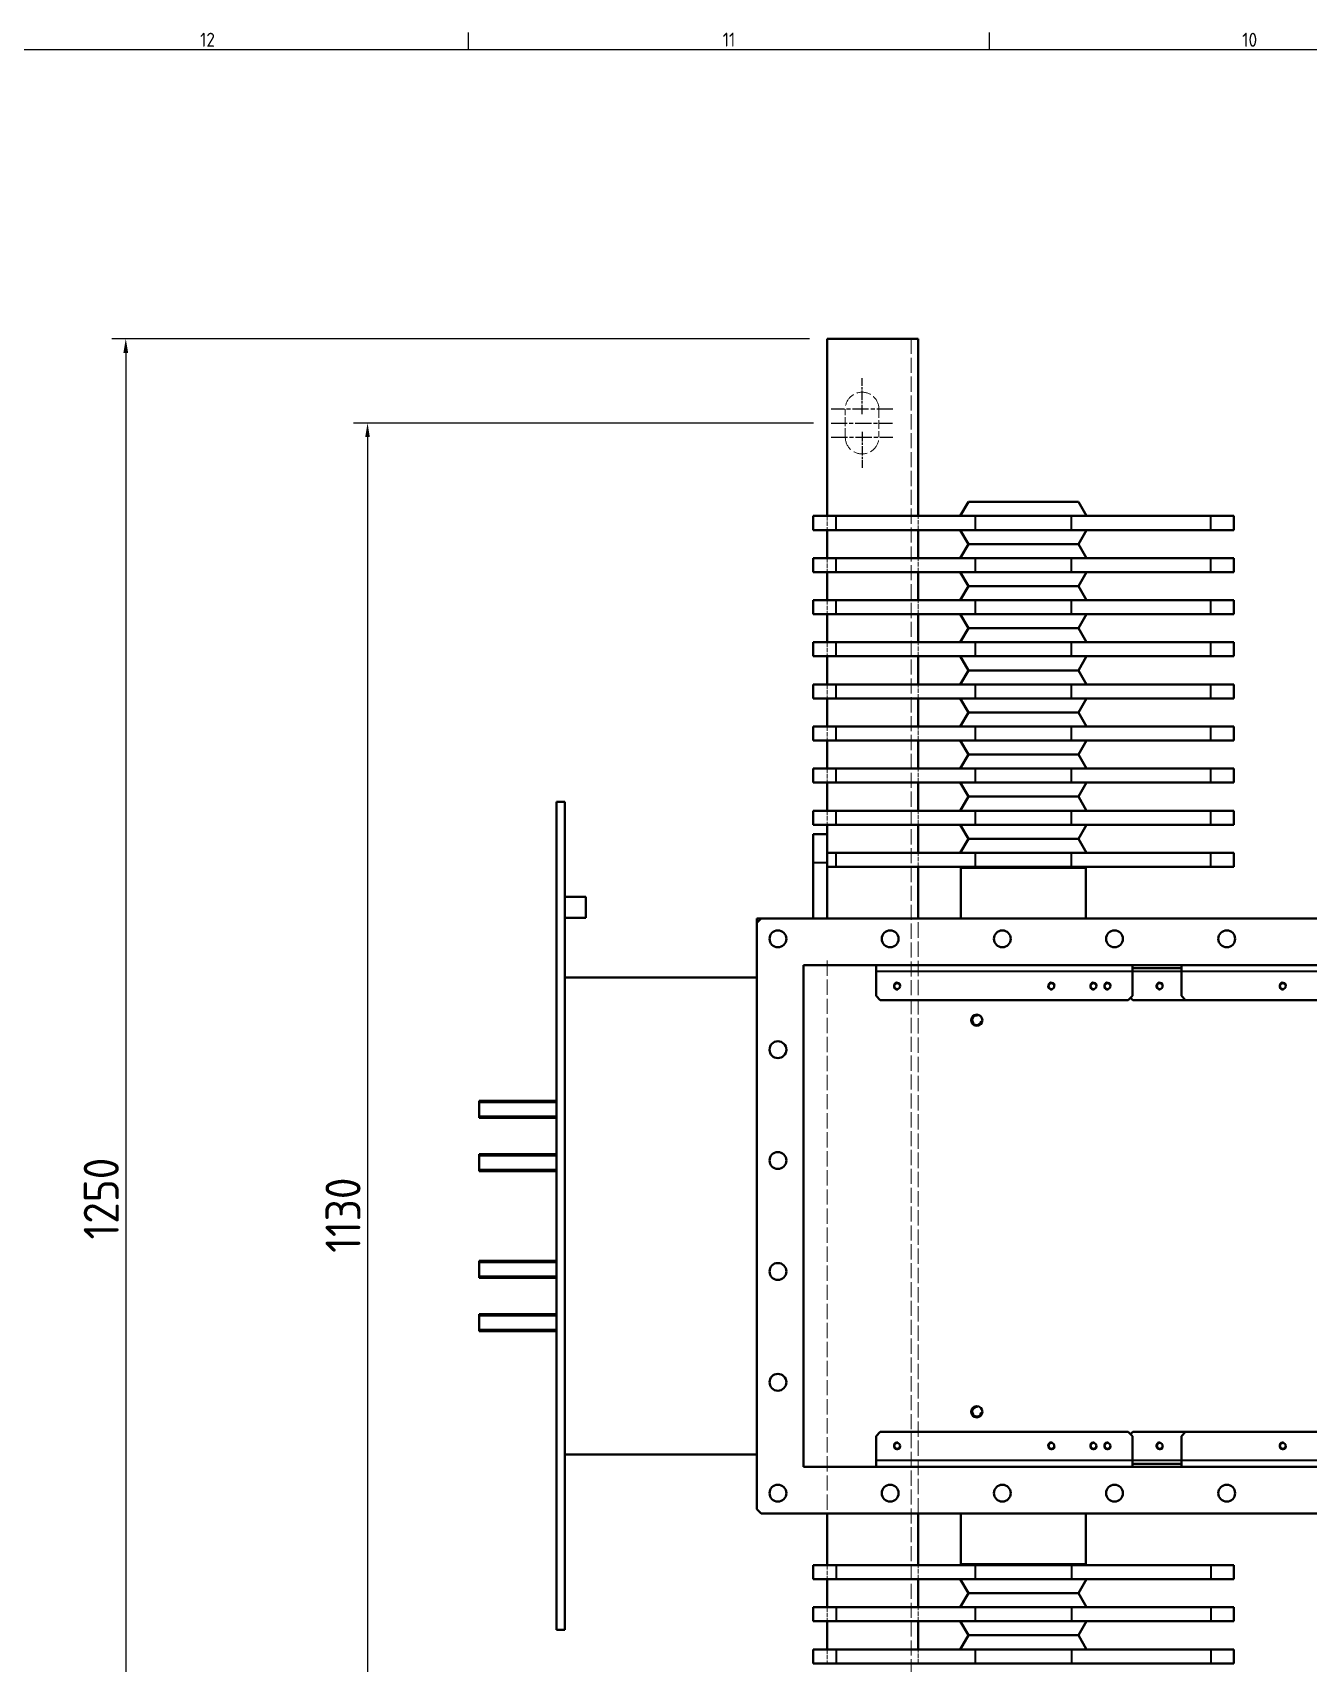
# Model space of a CAD drawing. Header units: millimetres. Extents: x 0 to 5945, y 0 to 4205.
# Drawn here: x 1547 to 2457, y 2955 to 4117 of the extents above; entities that cross this region are included whole.
import ezdxf

# ---------------------------------------------------------------- set-up
doc = ezdxf.new("R2010")
doc.units = ezdxf.units.MM
doc.header["$LTSCALE"] = 5
doc.linetypes.add('CHAIN', pattern=[0.3543, 0.2362, -0.0295, 0.0591, -0.0295])
doc.linetypes.add('DASHED', pattern=[0.2067, 0.1654, -0.0413])
doc.layers.get('0').update_dxf_attribs({"color": 3, "lineweight": 25})
for name, color, linetype, lineweight in [('가려진 것(ISO)', 2, 'DASHED', 18), ('가시적인 것(ISO)', 3, 'Continuous', 40), ('가시적인 좁은 것(ISO)', 3, 'Continuous', 35), ('경계(ISO)', 7, 'Continuous', 25), ('중심 표식(ISO)', 1, 'Continuous', 25), ('중심선(ISO)', 1, 'Continuous', 25), ('치수(ISO)', 2, 'Continuous', 25)]:
    doc.layers.add(name, color=color, linetype=linetype, lineweight=lineweight)
doc.styles.add('문자 텍스트_PSTEK_POSCO', font='isocp.shx')
doc.styles.add('치수 텍스트_PSTEK_POSCO', font='isocp.shx')
doc.dimstyles.new('치수_PSTEK_POSCO', dxfattribs={"dimscale": 5, "dimtxt": 5, "dimasz": 2, "dimexe": 2, "dimexo": 2.5, "dimgap": 1, "dimtad": 1, "dimrnd": 1e-08, "dimdsep": 46, "dimtxsty": '치수 텍스트_PSTEK_POSCO', "dimcen": 0.09, "dimdle": 10, "dimclrd": 7, "dimclre": 7, "dimclrt": 2, "dimadec": 1, "dimazin": 2, "dimtfac": 1, "dimtmove": 0, "dimatfit": 3, "dimfxl": 0, "dimtolj": 1, "dimlwd": -1, "dimlwe": -1, "dimarcsym": 0})

# ---------------------------------------------------------------- blocks, each defined once
blk = doc.blocks.new('경계 Default Border')
at = {"layer": '경계(ISO)'}
for p, q in [((371.56, 821), (371.56, 823.4)), ((445.88, 821), (445.88, 823.4))]:
    blk.add_line(p, q, dxfattribs=at)
at = {"layer": '경계(ISO)', "flags": 128}
blk.add_lwpolyline([(20, 20), (20, 821), (1169, 821), (1169, 20), (20, 20)], dxfattribs=at)
at = {"layer": '경계(ISO)', "color": 2, "char_height": 2, "attachment_point": 7, "style": '문자 텍스트_PSTEK_POSCO'}
for s, insert in [('12', (333.29, 821.38)), ('11', (407.82, 821.4)), ('10', (481.91, 821.38))]:
    blk.add_mtext(s, dxfattribs=dict(at, insert=insert))
blk = doc.blocks.new('*D24')
at = {"layer": 'Defpoints', "color": 0, "transparency": 16777216}
for p in [(2113.5, 3898.8), (1613.5, 2648.8), (2113.5, 2648.8)]:
    blk.add_point(p, dxfattribs=at)
at = {"layer": '치수(ISO)', "color": 7, "transparency": 16777216}
for p, q in [((2101, 3898.8), (1603.5, 3898.8)), ((1613.5, 3888.8), (1613.5, 2658.8)), ((2101, 2648.8), (1603.5, 2648.8))]:
    blk.add_line(p, q, dxfattribs=at)
for points in [[(1611.8, 3888.8), (1615.2, 3888.8), (1613.5, 3898.8)], [(1611.8, 2658.8), (1615.2, 2658.8), (1613.5, 2648.8)]]:
    blk.add_solid(points, dxfattribs=at)
at = {"layer": '치수(ISO)', "color": 2, "transparency": 16777216, "insert": (1596, 3257), "char_height": 25, "attachment_point": 4, "rotation": 90, "style": '치수 텍스트_PSTEK_POSCO'}
blk.add_mtext('\\A1;1250', dxfattribs=at)
blk = doc.blocks.new('*D35')
at = {"layer": 'Defpoints', "color": 0, "transparency": 16777216}
for p in [(2116.4, 3838.8), (1785.9, 2708.8), (2116.5, 2708.8)]:
    blk.add_point(p, dxfattribs=at)
at = {"layer": '치수(ISO)', "color": 7, "transparency": 16777216}
for p, q in [((2103.9, 3838.8), (1775.9, 3838.8)), ((1785.9, 3828.8), (1785.9, 2718.8)), ((2104, 2708.8), (1775.9, 2708.8))]:
    blk.add_line(p, q, dxfattribs=at)
for points in [[(1784.2, 3828.8), (1787.5, 3828.8), (1785.9, 3838.8)], [(1784.2, 2718.8), (1787.5, 2718.8), (1785.9, 2708.8)]]:
    blk.add_solid(points, dxfattribs=at)
at = {"layer": '치수(ISO)', "color": 2, "transparency": 16777216, "insert": (1768.4, 3247.5), "char_height": 25, "attachment_point": 4, "rotation": 90, "style": '치수 텍스트_PSTEK_POSCO'}
blk.add_mtext('\\A1;1130', dxfattribs=at)

msp = doc.modelspace()

# ---------------------------------------------------------------- linework, layer by layer
at = {"layer": '가려진 것(ISO)', "ltscale": 13.005186}
msp.add_line((2173.499, 3898.763), (2173.499, 2648.763), dxfattribs=at)
at = {"layer": '가려진 것(ISO)', "ltscale": 7.618686}
for p, q in [((2126.499, 3828.763), (2126.499, 3848.763)), ((2150.499, 3848.763), (2150.499, 3828.763))]:
    msp.add_line(p, q, dxfattribs=at)
at = {"layer": '가려진 것(ISO)', "ltscale": 3.809293}
for p, q in [((2113.499, 3772.563), (2113.499, 3762.563)), ((2178.499, 3762.563), (2178.499, 3772.563)), ((2113.499, 3742.563), (2113.499, 3732.563)), ((2178.499, 3732.563), (2178.499, 3742.563)), ((2113.499, 3712.563), (2113.499, 3702.563)), ((2178.499, 3702.563), (2178.499, 3712.563)), ((2113.499, 3682.563), (2113.499, 3672.563)), ((2178.499, 3672.563), (2178.499, 3682.563)), ((2113.499, 3652.563), (2113.499, 3642.563)), ((2178.499, 3642.563), (2178.499, 3652.563)), ((2113.499, 3622.563), (2113.499, 3612.563)), ((2178.499, 3612.563), (2178.499, 3622.563)), ((2113.499, 3592.563), (2113.499, 3582.563)), ((2178.499, 3582.563), (2178.499, 3592.563)), ((2113.499, 3562.563), (2113.499, 3552.563)), ((2178.499, 3552.563), (2178.499, 3562.563)), ((2178.499, 3522.563), (2178.499, 3532.563)), ((2113.499, 3024.963), (2113.499, 3014.963)), ((2178.499, 3014.963), (2178.499, 3024.963)), ((2113.499, 2994.963), (2113.499, 2984.963)), ((2178.499, 2984.963), (2178.499, 2994.963)), ((2113.499, 2964.963), (2113.499, 2954.963)), ((2178.499, 2954.963), (2178.499, 2964.963))]:
    msp.add_line(p, q, dxfattribs=at)
at = {"layer": '가려진 것(ISO)', "ltscale": 13.234077}
msp.add_line((2178.499, 3061.763), (2178.499, 3485.763), dxfattribs=at)
at = {"layer": '가려진 것(ISO)', "ltscale": 13.145822}
msp.add_line((2113.499, 3455.763), (2113.499, 3061.763), dxfattribs=at)
at = {"layer": '가려진 것(ISO)', "ltscale": 12.173893}
for centre, start, end in [((2138.499, 3848.763), 0, 180), ((2138.499, 3828.763), 180, 0)]:
    msp.add_arc(centre, 12, start, end, dxfattribs=at)
at = {"layer": '가시적인 것(ISO)'}
for p, q in [((2113.499, 3898.763), (2178.499, 3898.763)), ((2113.499, 3898.763), (2113.499, 3772.563)), ((2178.499, 3772.563), (2178.499, 3898.763)), ((2214.273, 3782.563), (2208.499, 3772.563)), ((2292.726, 3782.563), (2214.273, 3782.563)), ((2292.726, 3782.563), (2298.499, 3772.563)), ((2119.949, 3772.563), (2103.499, 3772.563)), ((2103.499, 3762.563), (2103.499, 3772.563)), ((2119.949, 3772.563), (2219.297, 3772.563)), ((2287.701, 3772.563), (2219.297, 3772.563)), ((2287.701, 3772.563), (2387.05, 3772.563)), ((2403.499, 3772.563), (2387.05, 3772.563)), ((2403.499, 3762.563), (2403.499, 3772.563)), ((2103.499, 3762.563), (2119.949, 3762.563)), ((2113.499, 3762.563), (2113.499, 3742.563)), ((2219.297, 3762.563), (2119.949, 3762.563)), ((2178.499, 3742.563), (2178.499, 3762.563)), ((2214.273, 3752.563), (2208.499, 3762.563)), ((2219.297, 3762.563), (2287.701, 3762.563)), ((2387.05, 3762.563), (2287.701, 3762.563)), ((2292.726, 3752.563), (2298.499, 3762.563)), ((2387.05, 3762.563), (2403.499, 3762.563)), ((2119.949, 3742.563), (2103.499, 3742.563)), ((2103.499, 3732.563), (2103.499, 3742.563)), ((2119.949, 3742.563), (2219.297, 3742.563)), ((2214.273, 3752.563), (2208.499, 3742.563)), ((2292.726, 3752.563), (2214.273, 3752.563)), ((2287.701, 3742.563), (2219.297, 3742.563)), ((2287.701, 3742.563), (2387.05, 3742.563)), ((2292.726, 3752.563), (2298.499, 3742.563)), ((2403.499, 3742.563), (2387.05, 3742.563)), ((2403.499, 3732.563), (2403.499, 3742.563)), ((2103.499, 3732.563), (2119.949, 3732.563)), ((2113.499, 3732.563), (2113.499, 3712.563)), ((2219.297, 3732.563), (2119.949, 3732.563)), ((2178.499, 3712.563), (2178.499, 3732.563)), ((2214.273, 3722.563), (2208.499, 3732.563)), ((2219.297, 3732.563), (2287.701, 3732.563)), ((2387.05, 3732.563), (2287.701, 3732.563)), ((2292.726, 3722.563), (2298.499, 3732.563)), ((2387.05, 3732.563), (2403.499, 3732.563)), ((2214.273, 3722.563), (2208.499, 3712.563)), ((2292.726, 3722.563), (2214.273, 3722.563)), ((2292.726, 3722.563), (2298.499, 3712.563)), ((2119.949, 3712.563), (2103.499, 3712.563)), ((2103.499, 3702.563), (2103.499, 3712.563)), ((2119.949, 3712.563), (2219.297, 3712.563)), ((2287.701, 3712.563), (2219.297, 3712.563)), ((2287.701, 3712.563), (2387.05, 3712.563)), ((2403.499, 3712.563), (2387.05, 3712.563)), ((2403.499, 3702.563), (2403.499, 3712.563)), ((2103.499, 3702.563), (2119.949, 3702.563)), ((2113.499, 3702.563), (2113.499, 3682.563)), ((2219.297, 3702.563), (2119.949, 3702.563)), ((2178.499, 3682.563), (2178.499, 3702.563)), ((2214.273, 3692.563), (2208.499, 3702.563)), ((2219.297, 3702.563), (2287.701, 3702.563)), ((2387.05, 3702.563), (2287.701, 3702.563)), ((2292.726, 3692.563), (2298.499, 3702.563)), ((2387.05, 3702.563), (2403.499, 3702.563)), ((2214.273, 3692.563), (2208.499, 3682.563)), ((2292.726, 3692.563), (2214.273, 3692.563)), ((2292.726, 3692.563), (2298.499, 3682.563)), ((2119.949, 3682.563), (2103.499, 3682.563)), ((2103.499, 3672.563), (2103.499, 3682.563)), ((2103.499, 3672.563), (2119.949, 3672.563)), ((2113.499, 3672.563), (2113.499, 3652.563)), ((2119.949, 3682.563), (2219.297, 3682.563)), ((2219.297, 3672.563), (2119.949, 3672.563)), ((2178.499, 3652.563), (2178.499, 3672.563)), ((2214.273, 3662.563), (2208.499, 3672.563)), ((2287.701, 3682.563), (2219.297, 3682.563)), ((2219.297, 3672.563), (2287.701, 3672.563)), ((2287.701, 3682.563), (2387.05, 3682.563)), ((2387.05, 3672.563), (2287.701, 3672.563)), ((2292.726, 3662.563), (2298.499, 3672.563)), ((2403.499, 3682.563), (2387.05, 3682.563)), ((2387.05, 3672.563), (2403.499, 3672.563)), ((2403.499, 3672.563), (2403.499, 3682.563)), ((2214.273, 3662.563), (2208.499, 3652.563)), ((2292.726, 3662.563), (2214.273, 3662.563)), ((2292.726, 3662.563), (2298.499, 3652.563)), ((2119.949, 3652.563), (2103.499, 3652.563)), ((2103.499, 3642.563), (2103.499, 3652.563)), ((2119.949, 3652.563), (2219.297, 3652.563)), ((2287.701, 3652.563), (2219.297, 3652.563)), ((2287.701, 3652.563), (2387.05, 3652.563)), ((2403.499, 3652.563), (2387.05, 3652.563)), ((2403.499, 3642.563), (2403.499, 3652.563)), ((2103.499, 3642.563), (2119.949, 3642.563)), ((2113.499, 3642.563), (2113.499, 3622.563)), ((2219.297, 3642.563), (2119.949, 3642.563)), ((2178.499, 3622.563), (2178.499, 3642.563)), ((2214.273, 3632.563), (2208.499, 3642.563)), ((2219.297, 3642.563), (2287.701, 3642.563)), ((2387.05, 3642.563), (2287.701, 3642.563)), ((2292.726, 3632.563), (2298.499, 3642.563)), ((2387.05, 3642.563), (2403.499, 3642.563)), ((2214.273, 3632.563), (2208.499, 3622.563)), ((2292.726, 3632.563), (2214.273, 3632.563)), ((2292.726, 3632.563), (2298.499, 3622.563)), ((2119.949, 3622.563), (2103.499, 3622.563)), ((2103.499, 3612.563), (2103.499, 3622.563)), ((2119.949, 3622.563), (2219.297, 3622.563)), ((2287.701, 3622.563), (2219.297, 3622.563)), ((2287.701, 3622.563), (2387.05, 3622.563)), ((2403.499, 3622.563), (2387.05, 3622.563)), ((2403.499, 3612.563), (2403.499, 3622.563)), ((2103.499, 3612.563), (2119.949, 3612.563)), ((2113.499, 3612.563), (2113.499, 3592.563)), ((2219.297, 3612.563), (2119.949, 3612.563)), ((2178.499, 3592.563), (2178.499, 3612.563)), ((2214.273, 3602.563), (2208.499, 3612.563)), ((2214.273, 3602.563), (2208.499, 3592.563)), ((2292.726, 3602.563), (2214.273, 3602.563)), ((2219.297, 3612.563), (2287.701, 3612.563)), ((2387.05, 3612.563), (2287.701, 3612.563)), ((2292.726, 3602.563), (2298.499, 3612.563)), ((2292.726, 3602.563), (2298.499, 3592.563)), ((2387.05, 3612.563), (2403.499, 3612.563)), ((2119.949, 3592.563), (2103.499, 3592.563)), ((2103.499, 3582.563), (2103.499, 3592.563)), ((2119.949, 3592.563), (2219.297, 3592.563)), ((2287.701, 3592.563), (2219.297, 3592.563)), ((2287.701, 3592.563), (2387.05, 3592.563)), ((2403.499, 3592.563), (2387.05, 3592.563)), ((2403.499, 3582.563), (2403.499, 3592.563)), ((2103.499, 3582.563), (2119.949, 3582.563)), ((2113.499, 3582.563), (2113.499, 3562.563)), ((2219.297, 3582.563), (2119.949, 3582.563)), ((2178.499, 3562.563), (2178.499, 3582.563)), ((2214.273, 3572.563), (2208.499, 3582.563)), ((2219.297, 3582.563), (2287.701, 3582.563)), ((2387.05, 3582.563), (2287.701, 3582.563)), ((2292.726, 3572.563), (2298.499, 3582.563)), ((2387.05, 3582.563), (2403.499, 3582.563)), ((1920.499, 3568.763), (1920.499, 2978.763)), ((1926.499, 3568.763), (1920.499, 3568.763)), ((1926.499, 2978.763), (1926.499, 3568.763)), ((2214.273, 3572.563), (2208.499, 3562.563)), ((2292.726, 3572.563), (2214.273, 3572.563)), ((2292.726, 3572.563), (2298.499, 3562.563)), ((2119.949, 3562.563), (2103.499, 3562.563)), ((2103.499, 3552.563), (2103.499, 3562.563)), ((2119.949, 3562.563), (2219.297, 3562.563)), ((2287.701, 3562.563), (2219.297, 3562.563)), ((2287.701, 3562.563), (2387.05, 3562.563)), ((2403.499, 3562.563), (2387.05, 3562.563)), ((2403.499, 3552.563), (2403.499, 3562.563)), ((2103.499, 3552.563), (2119.949, 3552.563)), ((2113.499, 3545.763), (2103.499, 3545.763)), ((2103.499, 3525.763), (2103.499, 3545.763)), ((2113.499, 3552.563), (2113.499, 3545.763)), ((2113.499, 3545.763), (2113.499, 3525.763)), ((2219.297, 3552.563), (2119.949, 3552.563)), ((2178.499, 3532.563), (2178.499, 3552.563)), ((2214.273, 3542.563), (2208.499, 3552.563)), ((2219.297, 3552.563), (2287.701, 3552.563)), ((2387.05, 3552.563), (2287.701, 3552.563)), ((2292.726, 3542.563), (2298.499, 3552.563)), ((2387.05, 3552.563), (2403.499, 3552.563)), ((2214.273, 3542.563), (2208.499, 3532.563)), ((2292.726, 3542.563), (2214.273, 3542.563)), ((2292.726, 3542.563), (2298.499, 3532.563)), ((2103.499, 3485.763), (2103.499, 3525.763)), ((2119.949, 3532.563), (2113.499, 3532.563)), ((2113.499, 3485.763), (2113.499, 3525.763)), ((2113.499, 3522.563), (2119.949, 3522.563)), ((2119.949, 3532.563), (2219.297, 3532.563)), ((2219.297, 3522.563), (2119.949, 3522.563)), ((2178.499, 3485.763), (2178.499, 3522.563)), ((2208.949, 3521.783), (2208.499, 3522.563)), ((2298.049, 3521.783), (2208.949, 3521.783)), ((2208.949, 3521.783), (2208.949, 3485.763)), ((2287.701, 3532.563), (2219.297, 3532.563)), ((2219.297, 3522.563), (2287.701, 3522.563)), ((2287.701, 3532.563), (2387.05, 3532.563)), ((2387.05, 3522.563), (2287.701, 3522.563)), ((2298.049, 3521.783), (2298.499, 3522.563)), ((2298.049, 3521.783), (2298.049, 3485.763)), ((2403.499, 3532.563), (2387.05, 3532.563)), ((2387.05, 3522.563), (2403.499, 3522.563)), ((2403.499, 3522.563), (2403.499, 3532.563)), ((1926.499, 3501.263), (1941.499, 3501.263)), ((1941.499, 3486.263), (1941.499, 3501.263)), ((1926.499, 3486.263), (1941.499, 3486.263)), ((2063.499, 3482.763), (2066.499, 3485.763)), ((2066.499, 3485.763), (2063.499, 3485.763)), ((2063.499, 3485.763), (2063.499, 3482.763)), ((2063.499, 3064.763), (2063.499, 3482.763)), ((2066.499, 3485.763), (2810.499, 3485.763)), ((2096.699, 3094.963), (2096.699, 3452.563)), ((2096.699, 3452.563), (2780.299, 3452.563)), ((2148.499, 3447.963), (2148.499, 3452.563)), ((2331.199, 3452.563), (2331.199, 3447.963)), ((2366.199, 3447.963), (2366.199, 3452.563)), ((2063.499, 3443.763), (1926.499, 3443.763)), ((2148.499, 3447.963), (2148.499, 3430.563)), ((2366.199, 3450.263), (2331.199, 3450.263)), ((2331.199, 3430.563), (2331.199, 3447.963)), ((2366.199, 3447.963), (2366.199, 3430.563)), ((2151.499, 3427.563), (2148.499, 3430.563)), ((2331.199, 3430.563), (2328.199, 3427.563)), ((2331.499, 3427.563), (2329.849, 3429.213)), ((2369.199, 3427.563), (2366.199, 3430.563)), ((2328.199, 3427.563), (2151.499, 3427.563)), ((2369.199, 3427.563), (2331.499, 3427.563)), ((2725.499, 3427.563), (2369.199, 3427.563)), ((1865.499, 3355.763), (1865.499, 3343.763)), ((1920.499, 3355.763), (1865.499, 3355.763)), ((1920.499, 3343.763), (1865.499, 3343.763)), ((1865.499, 3317.763), (1865.499, 3305.763)), ((1920.499, 3317.763), (1865.499, 3317.763)), ((1920.499, 3305.763), (1865.499, 3305.763)), ((1865.499, 3241.763), (1865.499, 3229.763)), ((1920.499, 3241.763), (1865.499, 3241.763)), ((1920.499, 3229.763), (1865.499, 3229.763)), ((1865.499, 3203.763), (1865.499, 3191.763)), ((1920.499, 3203.763), (1865.499, 3203.763)), ((1920.499, 3191.763), (1865.499, 3191.763)), ((2148.499, 3116.963), (2151.499, 3119.963)), ((2148.499, 3099.563), (2148.499, 3116.963)), ((2328.199, 3119.963), (2151.499, 3119.963)), ((2328.199, 3119.963), (2331.199, 3116.963)), ((2329.849, 3118.313), (2331.499, 3119.963)), ((2331.199, 3099.563), (2331.199, 3116.963)), ((2369.199, 3119.963), (2331.499, 3119.963)), ((2366.199, 3116.963), (2369.199, 3119.963)), ((2366.199, 3116.963), (2366.199, 3099.563)), ((2725.499, 3119.963), (2369.199, 3119.963)), ((2063.499, 3103.763), (1926.499, 3103.763)), ((2780.299, 3094.963), (2096.699, 3094.963)), ((2148.499, 3099.563), (2148.499, 3094.963)), ((2331.199, 3099.563), (2331.199, 3094.963)), ((2331.199, 3097.263), (2366.199, 3097.263)), ((2366.199, 3094.963), (2366.199, 3099.563)), ((2066.499, 3061.763), (2063.499, 3064.763)), ((2810.499, 3061.763), (2066.499, 3061.763)), ((2113.499, 3061.763), (2113.499, 3024.963)), ((2178.499, 3024.963), (2178.499, 3061.763)), ((2208.949, 3025.742), (2208.949, 3061.763)), ((2298.049, 3025.742), (2298.049, 3061.763)), ((2119.949, 3024.963), (2103.499, 3024.963)), ((2103.499, 3024.963), (2103.499, 3014.963)), ((2119.949, 3024.963), (2219.297, 3024.963)), ((2208.949, 3025.742), (2208.499, 3024.963)), ((2208.949, 3025.742), (2298.049, 3025.742)), ((2287.701, 3024.963), (2219.297, 3024.963)), ((2287.701, 3024.963), (2387.05, 3024.963)), ((2298.049, 3025.742), (2298.499, 3024.963)), ((2403.499, 3024.963), (2387.05, 3024.963)), ((2403.499, 3024.963), (2403.499, 3014.963)), ((2103.499, 3014.963), (2119.949, 3014.963)), ((2113.499, 3014.963), (2113.499, 2994.963)), ((2219.297, 3014.963), (2119.949, 3014.963)), ((2178.499, 2994.963), (2178.499, 3014.963)), ((2214.273, 3004.963), (2208.499, 3014.963)), ((2219.297, 3014.963), (2287.701, 3014.963)), ((2387.05, 3014.963), (2287.701, 3014.963)), ((2292.726, 3004.963), (2298.499, 3014.963)), ((2387.05, 3014.963), (2403.499, 3014.963)), ((2214.273, 3004.963), (2208.499, 2994.963)), ((2214.273, 3004.963), (2292.726, 3004.963)), ((2292.726, 3004.963), (2298.499, 2994.963)), ((2119.949, 2994.963), (2103.499, 2994.963)), ((2103.499, 2994.963), (2103.499, 2984.963)), ((2119.949, 2994.963), (2219.297, 2994.963)), ((2287.701, 2994.963), (2219.297, 2994.963)), ((2287.701, 2994.963), (2387.05, 2994.963)), ((2403.499, 2994.963), (2387.05, 2994.963)), ((2403.499, 2994.963), (2403.499, 2984.963)), ((1926.499, 2978.763), (1920.499, 2978.763)), ((2103.499, 2984.963), (2119.949, 2984.963)), ((2113.499, 2984.963), (2113.499, 2964.963)), ((2219.297, 2984.963), (2119.949, 2984.963)), ((2178.499, 2964.963), (2178.499, 2984.963)), ((2214.273, 2974.963), (2208.499, 2984.963)), ((2214.273, 2974.963), (2208.499, 2964.963)), ((2214.273, 2974.963), (2292.726, 2974.963)), ((2219.297, 2984.963), (2287.701, 2984.963)), ((2387.05, 2984.963), (2287.701, 2984.963)), ((2292.726, 2974.963), (2298.499, 2984.963)), ((2292.726, 2974.963), (2298.499, 2964.963)), ((2387.05, 2984.963), (2403.499, 2984.963)), ((2119.949, 2964.963), (2103.499, 2964.963)), ((2103.499, 2964.963), (2103.499, 2954.963)), ((2119.949, 2964.963), (2219.297, 2964.963)), ((2287.701, 2964.963), (2219.297, 2964.963)), ((2287.701, 2964.963), (2387.05, 2964.963)), ((2403.499, 2964.963), (2387.05, 2964.963)), ((2403.499, 2964.963), (2403.499, 2954.963)), ((2103.499, 2954.963), (2119.949, 2954.963)), ((2219.297, 2954.963), (2119.949, 2954.963)), ((2219.297, 2954.963), (2287.701, 2954.963)), ((2387.05, 2954.963), (2287.701, 2954.963)), ((2387.05, 2954.963), (2403.499, 2954.963))]:
    msp.add_line(p, q, dxfattribs=at)
for centre, radius in [((2078.499, 3471.263), 6), ((2158.499, 3471.263), 6), ((2238.499, 3471.263), 6), ((2318.499, 3471.263), 6), ((2398.499, 3471.263), 6), ((2163.499, 3437.563), 2.067), ((2273.499, 3437.563), 2.067), ((2303.499, 3437.563), 2.067), ((2313.499, 3437.563), 2.067), ((2350.699, 3437.563), 2.067), ((2438.499, 3437.563), 2.067), ((2220.299, 3413.263), 4), ((2078.499, 3392.263), 6), ((2078.499, 3313.263), 6), ((2078.499, 3234.263), 6), ((2078.499, 3155.263), 6), ((2220.299, 3134.263), 4), ((2163.499, 3109.963), 2.067), ((2273.499, 3109.963), 2.067), ((2303.499, 3109.963), 2.067), ((2313.499, 3109.963), 2.067), ((2350.699, 3109.963), 2.067), ((2438.499, 3109.963), 2.067), ((2078.499, 3076.263), 6), ((2158.499, 3076.263), 6), ((2238.499, 3076.263), 6), ((2318.499, 3076.263), 6), ((2398.499, 3076.263), 6)]:
    msp.add_circle(centre, radius, dxfattribs=at)
at = {"layer": '가시적인 좁은 것(ISO)'}
for p, q in [((2119.949, 3762.563), (2119.949, 3772.563)), ((2219.297, 3762.563), (2219.297, 3772.563)), ((2287.701, 3762.563), (2287.701, 3772.563)), ((2387.05, 3762.563), (2387.05, 3772.563)), ((2119.949, 3732.563), (2119.949, 3742.563)), ((2219.297, 3732.563), (2219.297, 3742.563)), ((2287.701, 3732.563), (2287.701, 3742.563)), ((2387.05, 3732.563), (2387.05, 3742.563)), ((2119.949, 3702.563), (2119.949, 3712.563)), ((2219.297, 3702.563), (2219.297, 3712.563)), ((2287.701, 3702.563), (2287.701, 3712.563)), ((2387.05, 3702.563), (2387.05, 3712.563)), ((2119.949, 3672.563), (2119.949, 3682.563)), ((2219.297, 3672.563), (2219.297, 3682.563)), ((2287.701, 3672.563), (2287.701, 3682.563)), ((2387.05, 3672.563), (2387.05, 3682.563)), ((2119.949, 3642.563), (2119.949, 3652.563)), ((2219.297, 3642.563), (2219.297, 3652.563)), ((2287.701, 3642.563), (2287.701, 3652.563)), ((2387.05, 3642.563), (2387.05, 3652.563)), ((2119.949, 3612.563), (2119.949, 3622.563)), ((2219.297, 3612.563), (2219.297, 3622.563)), ((2287.701, 3612.563), (2287.701, 3622.563)), ((2387.05, 3612.563), (2387.05, 3622.563)), ((2119.949, 3582.563), (2119.949, 3592.563)), ((2219.297, 3582.563), (2219.297, 3592.563)), ((2287.701, 3582.563), (2287.701, 3592.563)), ((2387.05, 3582.563), (2387.05, 3592.563)), ((2119.949, 3552.563), (2119.949, 3562.563)), ((2219.297, 3552.563), (2219.297, 3562.563)), ((2287.701, 3552.563), (2287.701, 3562.563)), ((2387.05, 3552.563), (2387.05, 3562.563)), ((2103.499, 3525.763), (2113.499, 3525.763)), ((2119.949, 3522.563), (2119.949, 3532.563)), ((2219.297, 3522.563), (2219.297, 3532.563)), ((2287.701, 3522.563), (2287.701, 3532.563)), ((2387.05, 3522.563), (2387.05, 3532.563)), ((2331.199, 3447.963), (2148.499, 3447.963)), ((2366.199, 3447.963), (2331.199, 3447.963)), ((2728.499, 3447.963), (2366.199, 3447.963)), ((1920.499, 3354.713), (1865.499, 3354.713)), ((1865.499, 3344.813), (1920.499, 3344.813)), ((1920.499, 3316.713), (1865.499, 3316.713)), ((1865.499, 3306.813), (1920.499, 3306.813)), ((1920.499, 3240.713), (1865.499, 3240.713)), ((1865.499, 3230.813), (1920.499, 3230.813)), ((1920.499, 3202.713), (1865.499, 3202.713)), ((1865.499, 3192.813), (1920.499, 3192.813)), ((2331.199, 3099.563), (2148.499, 3099.563)), ((2366.199, 3099.563), (2331.199, 3099.563)), ((2728.499, 3099.563), (2366.199, 3099.563)), ((2119.949, 3024.963), (2119.949, 3014.963)), ((2219.297, 3014.963), (2219.297, 3024.963)), ((2287.701, 3024.963), (2287.701, 3014.963)), ((2387.05, 3024.963), (2387.05, 3014.963)), ((2119.949, 2994.963), (2119.949, 2984.963)), ((2219.297, 2984.963), (2219.297, 2994.963)), ((2287.701, 2994.963), (2287.701, 2984.963)), ((2387.05, 2994.963), (2387.05, 2984.963)), ((2119.949, 2964.963), (2119.949, 2954.963)), ((2219.297, 2954.963), (2219.297, 2964.963)), ((2287.701, 2964.963), (2287.701, 2954.963)), ((2387.05, 2964.963), (2387.05, 2954.963))]:
    msp.add_line(p, q, dxfattribs=at)
for centre, radius, start, end in [((2163.499, 3437.563), 2.5, 10, 280), ((2273.499, 3437.563), 2.5, 10, 280), ((2303.499, 3437.563), 2.5, 10, 280), ((2313.499, 3437.563), 2.5, 10, 280), ((2350.699, 3437.563), 2.5, 10, 280), ((2438.499, 3437.563), 2.5, 10, 280), ((2220.299, 3413.263), 3.256, 80, 350), ((2220.299, 3134.263), 3.256, 80, 350), ((2163.499, 3109.963), 2.5, 80, 350), ((2273.499, 3109.963), 2.5, 80, 350), ((2303.499, 3109.963), 2.5, 80, 350), ((2313.499, 3109.963), 2.5, 80, 350), ((2350.699, 3109.963), 2.5, 80, 350), ((2438.499, 3109.963), 2.5, 80, 350)]:
    msp.add_arc(centre, radius, start, end, dxfattribs=at)
at = {"layer": '중심 표식(ISO)', "linetype": 'CHAIN', "ltscale": 5.722618}
for p, q in [((2138.499, 3845.013), (2138.499, 3870.763)), ((2138.499, 3832.513), (2138.499, 3806.763))]:
    msp.add_line(p, q, dxfattribs=at)
at = {"layer": '중심 표식(ISO)', "linetype": 'CHAIN', "ltscale": 9.778525}
for p, q in [((2160.499, 3848.763), (2116.499, 3848.763)), ((2116.499, 3828.763), (2160.499, 3828.763))]:
    msp.add_line(p, q, dxfattribs=at)
at = {"layer": '중심선(ISO)', "linetype": 'CHAIN', "ltscale": 9.74733}
msp.add_line((2116.355, 3838.763), (2160.215, 3838.763), dxfattribs=at)

# ---------------------------------------------------------------- block references
at = {"xscale": 5, "yscale": 5, "zscale": 5}
msp.add_blockref('경계 Default Border', (0, 0), dxfattribs=at)

# ---------------------------------------------------------------- dimensions: what is measured, and where the dimension line sits
at = {"layer": '치수(ISO)', "color": 7}
for base, p1, p2, picture, middle in [((1613.499, 2648.763), (2113.499, 3898.763), (2113.499, 2648.763), '*D24', (1613.499, 3285.735)), ((1785.873, 2708.763), (2116.355, 3838.763), (2116.518, 2708.763), '*D35', (1785.873, 3273.763))]:
    dim = msp.add_linear_dim(base=base, p1=p1, p2=p2, angle=90, dimstyle='치수_PSTEK_POSCO', override={"dimdec": 2, "dimtp": 0, "dimtm": 0, "dimtdec": 2, "dimtofl": 0, "dimatfit": 1}, dxfattribs=at)
    dim.commit()
    dim.dimension.update_dxf_attribs({"geometry": picture, "text_midpoint": middle, "dimtype": 160})

doc.saveas('drawing.dxf')
